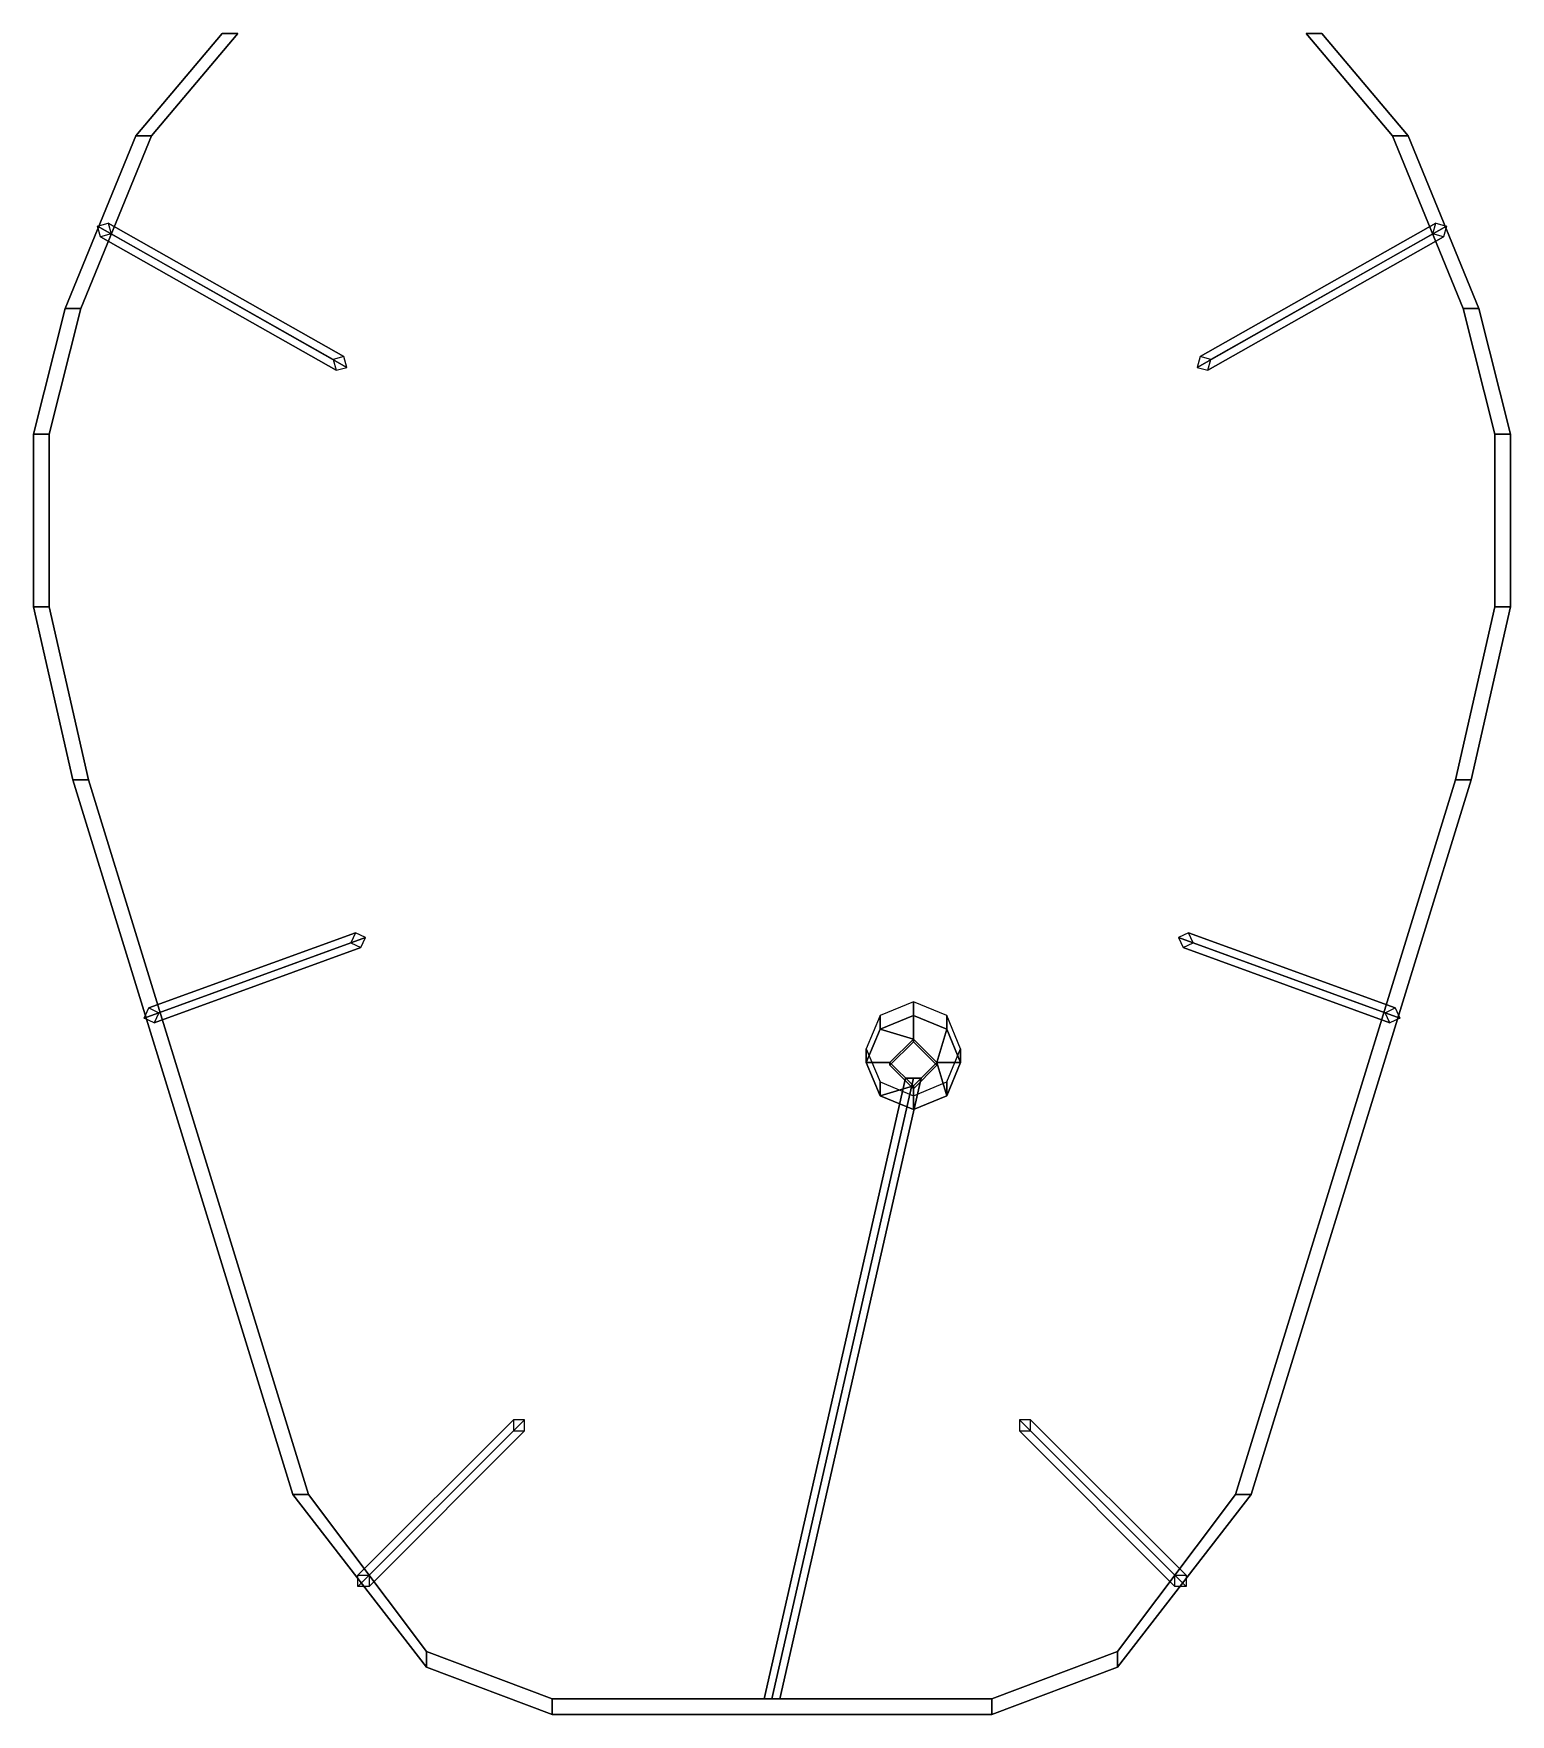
# Model space of a CAD drawing. Extents: x -0.94 to 0.94, y -1.45 to 0.69.
import ezdxf

# ---------------------------------------------------------------- set-up
doc = ezdxf.new("R2010")
doc.units = 0
doc.layers.add('OPTION3', color=3, linetype='CONTINUOUS')

msp = doc.modelspace()

# ---------------------------------------------------------------- linework, layer by layer
at = {"layer": 'OPTION3'}
for points in [[(-0.79, 0.56, 0.72), (-0.68, 0.69, 0.72), (-0.7, 0.69, 0.72), (-0.81, 0.56, 0.72)], [(-0.81, 0.56, 0.72), (-0.7, 0.69, 0.72), (-0.7, 0.69, 0.68), (-0.81, 0.56, 0.68)], [(-0.7, 0.69, 0.68), (-0.68, 0.69, 0.68), (-0.79, 0.56, 0.68), (-0.81, 0.56, 0.68)], [(-0.79, 0.56, 0.68), (-0.68, 0.69, 0.68), (-0.68, 0.69, 0.72), (-0.79, 0.56, 0.72)], [(-0.7, 0.69, 0.72), (-0.68, 0.69, 0.72), (-0.68, 0.69, 0.68), (-0.7, 0.69, 0.68)], [(0.7, 0.69, 0.68), (0.68, 0.69, 0.68), (0.68, 0.69, 0.72), (0.7, 0.69, 0.72)], [(0.7, 0.69, 0.72), (0.68, 0.69, 0.72), (0.79, 0.56, 0.72), (0.81, 0.56, 0.72)], [(0.79, 0.56, 0.72), (0.68, 0.69, 0.72), (0.68, 0.69, 0.68), (0.79, 0.56, 0.68)], [(0.79, 0.56, 0.68), (0.68, 0.69, 0.68), (0.7, 0.69, 0.68), (0.81, 0.56, 0.68)], [(0.81, 0.56, 0.68), (0.7, 0.69, 0.68), (0.7, 0.69, 0.72), (0.81, 0.56, 0.72)], [(-0.81, 0.56, 0.68), (-0.79, 0.56, 0.68), (-0.88, 0.34, 0.68), (-0.9, 0.34, 0.68)], [(-0.9, 0.34, 0.72), (-0.81, 0.56, 0.72), (-0.81, 0.56, 0.68), (-0.9, 0.34, 0.68)], [(-0.88, 0.34, 0.72), (-0.79, 0.56, 0.72), (-0.81, 0.56, 0.72), (-0.9, 0.34, 0.72)], [(-0.88, 0.34, 0.68), (-0.79, 0.56, 0.68), (-0.79, 0.56, 0.72), (-0.88, 0.34, 0.72)], [(0.81, 0.56, 0.72), (0.79, 0.56, 0.72), (0.88, 0.34, 0.72), (0.9, 0.34, 0.72)], [(0.88, 0.34, 0.72), (0.79, 0.56, 0.72), (0.79, 0.56, 0.68), (0.88, 0.34, 0.68)], [(0.88, 0.34, 0.68), (0.79, 0.56, 0.68), (0.81, 0.56, 0.68), (0.9, 0.34, 0.68)], [(0.9, 0.34, 0.68), (0.81, 0.56, 0.68), (0.81, 0.56, 0.72), (0.9, 0.34, 0.72)], [(-0.8587, 0.445, 0.68), (-0.845, 0.4487, 0.68), (-0.545, 0.2787, 0.32), (-0.5587, 0.275, 0.32)], [(-0.855, 0.4313, 0.68), (-0.8587, 0.445, 0.68), (-0.5587, 0.275, 0.32), (-0.555, 0.2613, 0.32)], [(-0.8413, 0.435, 0.68), (-0.855, 0.4313, 0.68), (-0.555, 0.2613, 0.32), (-0.5413, 0.265, 0.32)], [(-0.845, 0.4487, 0.68), (-0.8413, 0.435, 0.68), (-0.5413, 0.265, 0.32), (-0.545, 0.2787, 0.32)], [(0.8413, 0.435, 0.68), (0.845, 0.4487, 0.68), (0.545, 0.2787, 0.32), (0.5413, 0.265, 0.32)], [(0.855, 0.4313, 0.68), (0.8413, 0.435, 0.68), (0.5413, 0.265, 0.32), (0.555, 0.2613, 0.32)], [(0.845, 0.4487, 0.68), (0.8587, 0.445, 0.68), (0.5587, 0.275, 0.32), (0.545, 0.2787, 0.32)], [(0.8587, 0.445, 0.68), (0.855, 0.4313, 0.68), (0.555, 0.2613, 0.32), (0.5587, 0.275, 0.32)], [(-0.9, 0.34, 0.68), (-0.88, 0.34, 0.68), (-0.92, 0.18, 0.68), (-0.94, 0.18, 0.68)], [(-0.92, 0.18, 0.72), (-0.88, 0.34, 0.72), (-0.9, 0.34, 0.72), (-0.94, 0.18, 0.72)], [(-0.94, 0.18, 0.72), (-0.9, 0.34, 0.72), (-0.9, 0.34, 0.68), (-0.94, 0.18, 0.68)], [(-0.92, 0.18, 0.68), (-0.88, 0.34, 0.68), (-0.88, 0.34, 0.72), (-0.92, 0.18, 0.72)], [(0.9, 0.34, 0.72), (0.88, 0.34, 0.72), (0.92, 0.18, 0.72), (0.94, 0.18, 0.72)], [(0.92, 0.18, 0.72), (0.88, 0.34, 0.72), (0.88, 0.34, 0.68), (0.92, 0.18, 0.68)], [(0.92, 0.18, 0.68), (0.88, 0.34, 0.68), (0.9, 0.34, 0.68), (0.94, 0.18, 0.68)], [(0.94, 0.18, 0.68), (0.9, 0.34, 0.68), (0.9, 0.34, 0.72), (0.94, 0.18, 0.72)], [(-0.94, 0.18, 0.68), (-0.92, 0.18, 0.68), (-0.92, -0.04, 0.68), (-0.94, -0.04, 0.68)], [(-0.92, -0.04, 0.72), (-0.92, 0.18, 0.72), (-0.94, 0.18, 0.72), (-0.94, -0.04, 0.72)], [(-0.94, -0.04, 0.72), (-0.94, 0.18, 0.72), (-0.94, 0.18, 0.68), (-0.94, -0.04, 0.68)], [(-0.92, -0.04, 0.68), (-0.92, 0.18, 0.68), (-0.92, 0.18, 0.72), (-0.92, -0.04, 0.72)], [(0.94, 0.18, 0.72), (0.92, 0.18, 0.72), (0.92, -0.04, 0.72), (0.94, -0.04, 0.72)], [(0.92, -0.04, 0.72), (0.92, 0.18, 0.72), (0.92, 0.18, 0.68), (0.92, -0.04, 0.68)], [(0.92, -0.04, 0.68), (0.92, 0.18, 0.68), (0.94, 0.18, 0.68), (0.94, -0.04, 0.68)], [(0.94, -0.04, 0.68), (0.94, 0.18, 0.68), (0.94, 0.18, 0.72), (0.94, -0.04, 0.72)], [(-0.87, -0.26, 0.72), (-0.92, -0.04, 0.72), (-0.94, -0.04, 0.72), (-0.89, -0.26, 0.72)], [(-0.89, -0.26, 0.72), (-0.94, -0.04, 0.72), (-0.94, -0.04, 0.68), (-0.89, -0.26, 0.68)], [(-0.94, -0.04, 0.68), (-0.92, -0.04, 0.68), (-0.87, -0.26, 0.68), (-0.89, -0.26, 0.68)], [(-0.87, -0.26, 0.68), (-0.92, -0.04, 0.68), (-0.92, -0.04, 0.72), (-0.87, -0.26, 0.72)], [(0.87, -0.26, 0.72), (0.92, -0.04, 0.72), (0.92, -0.04, 0.68), (0.87, -0.26, 0.68)], [(0.94, -0.04, 0.72), (0.92, -0.04, 0.72), (0.87, -0.26, 0.72), (0.89, -0.26, 0.72)], [(0.87, -0.26, 0.68), (0.92, -0.04, 0.68), (0.94, -0.04, 0.68), (0.89, -0.26, 0.68)], [(0.89, -0.26, 0.68), (0.94, -0.04, 0.68), (0.94, -0.04, 0.72), (0.89, -0.26, 0.72)], [(-0.89, -0.26, 0.68), (-0.87, -0.26, 0.68), (-0.59, -1.17, 0.68), (-0.61, -1.17, 0.68)], [(-0.59, -1.17, 0.72), (-0.87, -0.26, 0.72), (-0.89, -0.26, 0.72), (-0.61, -1.17, 0.72)], [(-0.61, -1.17, 0.72), (-0.89, -0.26, 0.72), (-0.89, -0.26, 0.68), (-0.61, -1.17, 0.68)], [(-0.59, -1.17, 0.68), (-0.87, -0.26, 0.68), (-0.87, -0.26, 0.72), (-0.59, -1.17, 0.72)], [(0.59, -1.17, 0.72), (0.87, -0.26, 0.72), (0.87, -0.26, 0.68), (0.59, -1.17, 0.68)], [(0.89, -0.26, 0.72), (0.87, -0.26, 0.72), (0.59, -1.17, 0.72), (0.61, -1.17, 0.72)], [(0.59, -1.17, 0.68), (0.87, -0.26, 0.68), (0.89, -0.26, 0.68), (0.61, -1.17, 0.68)], [(0.61, -1.17, 0.68), (0.89, -0.26, 0.68), (0.89, -0.26, 0.72), (0.61, -1.17, 0.72)], [(-0.7994, -0.5634, 0.68), (-0.7934, -0.5506, 0.68), (-0.5303, -0.4548, 0.32), (-0.5363, -0.4677, 0.32)], [(-0.7866, -0.5694, 0.68), (-0.7994, -0.5634, 0.68), (-0.5363, -0.4677, 0.32), (-0.5235, -0.4736, 0.32)], [(-0.7934, -0.5506, 0.68), (-0.7806, -0.5566, 0.68), (-0.5175, -0.4608, 0.32), (-0.5303, -0.4548, 0.32)], [(-0.7806, -0.5566, 0.68), (-0.7866, -0.5694, 0.68), (-0.5235, -0.4736, 0.32), (-0.5175, -0.4608, 0.32)], [(0.7806, -0.5566, 0.68), (0.7934, -0.5506, 0.68), (0.5303, -0.4548, 0.32), (0.5175, -0.4608, 0.32)], [(0.7866, -0.5694, 0.68), (0.7806, -0.5566, 0.68), (0.5175, -0.4608, 0.32), (0.5235, -0.4736, 0.32)], [(0.7994, -0.5634, 0.68), (0.7866, -0.5694, 0.68), (0.5235, -0.4736, 0.32), (0.5363, -0.4677, 0.32)], [(0.7934, -0.5506, 0.68), (0.7994, -0.5634, 0.68), (0.5363, -0.4677, 0.32), (0.5303, -0.4548, 0.32)], [(0.18, -0.5428, 0.576), (0.1376, -0.5603, 0.5745), (0.1376, -0.5777, 0.7737), (0.18, -0.5602, 0.7752)], [(0.2224, -0.5603, 0.5745), (0.18, -0.5428, 0.576), (0.18, -0.5602, 0.7752), (0.2224, -0.5777, 0.7737)], [(0.1376, -0.5603, 0.5745), (0.12, -0.6026, 0.5708), (0.12, -0.62, 0.77), (0.1376, -0.5777, 0.7737)], [(0.1376, -0.5777, 0.7737), (0.12, -0.62, 0.77), (0.15, -0.62, 0.77), (0.18, -0.5901, 0.7726)], [(0.18, -0.5602, 0.7752), (0.1376, -0.5777, 0.7737), (0.18, -0.5901, 0.7726), (0.18, -0.5602, 0.7752)], [(0.18, -0.5602, 0.7752), (0.18, -0.5901, 0.7726), (0.21, -0.62, 0.77), (0.2224, -0.5777, 0.7737)], [(0.24, -0.62, 0.77), (0.2224, -0.5777, 0.7737), (0.21, -0.62, 0.77), (0.24, -0.62, 0.77)], [(0.24, -0.6026, 0.5708), (0.2224, -0.5603, 0.5745), (0.2224, -0.5777, 0.7737), (0.24, -0.62, 0.77)], [(0.18, -0.5901, 0.7726), (0.15, -0.62, 0.77), (0.15, -0.6235, 0.8098), (0.18, -0.5936, 0.8125)], [(0.15, -0.6235, 0.8098), (0.18, -0.6534, 0.8072), (0.21, -0.6235, 0.8098), (0.18, -0.5936, 0.8125)], [(0.21, -0.62, 0.77), (0.18, -0.5901, 0.7726), (0.18, -0.5936, 0.8125), (0.21, -0.6235, 0.8098)], [(0.12, -0.6026, 0.5708), (0.1376, -0.6448, 0.5671), (0.1376, -0.6623, 0.7663), (0.12, -0.62, 0.77)], [(0.12, -0.62, 0.77), (0.1376, -0.6623, 0.7663), (0.18, -0.6499, 0.7674), (0.15, -0.62, 0.77)], [(0.15, -0.62, 0.77), (0.18, -0.6499, 0.7674), (0.18, -0.6534, 0.8072), (0.15, -0.6235, 0.8098)], [(0.18, -0.6499, 0.7674), (0.21, -0.62, 0.77), (0.21, -0.6235, 0.8098), (0.18, -0.6534, 0.8072)], [(0.21, -0.62, 0.77), (0.18, -0.6499, 0.7674), (0.18, -0.6798, 0.7648), (0.2224, -0.6623, 0.7663)], [(0.24, -0.62, 0.77), (0.21, -0.62, 0.77), (0.2224, -0.6623, 0.7663), (0.24, -0.62, 0.77)], [(0.2224, -0.6448, 0.5671), (0.24, -0.6026, 0.5708), (0.24, -0.62, 0.77), (0.2224, -0.6623, 0.7663)], [(0.18, -0.64, 0.8), (0.17, -0.64, 0.79), (-0.01, -1.43, 0.7), (0, -1.43, 0.71)], [(0.17, -0.64, 0.79), (0.18, -0.64, 0.78), (0, -1.43, 0.69), (-0.01, -1.43, 0.7)], [(0.19, -0.64, 0.79), (0.18, -0.64, 0.8), (0, -1.43, 0.71), (0.01, -1.43, 0.7)], [(0.18, -0.64, 0.78), (0.19, -0.64, 0.79), (0.01, -1.43, 0.7), (0, -1.43, 0.69)], [(0.1376, -0.6448, 0.5671), (0.18, -0.6623, 0.5655), (0.18, -0.6798, 0.7648), (0.1376, -0.6623, 0.7663)], [(0.18, -0.6499, 0.7674), (0.1376, -0.6623, 0.7663), (0.18, -0.6798, 0.7648), (0.18, -0.6499, 0.7674)], [(0.18, -0.6623, 0.5655), (0.2224, -0.6448, 0.5671), (0.2224, -0.6623, 0.7663), (0.18, -0.6798, 0.7648)], [(-0.5271, -1.2871, 0.68), (-0.5271, -1.2729, 0.68), (-0.3291, -1.0749, 0.32), (-0.3291, -1.0891, 0.32)], [(-0.5271, -1.2729, 0.68), (-0.5129, -1.2729, 0.68), (-0.3149, -1.0749, 0.32), (-0.3291, -1.0749, 0.32)], [(-0.5129, -1.2871, 0.68), (-0.5271, -1.2871, 0.68), (-0.3291, -1.0891, 0.32), (-0.3149, -1.0891, 0.32)], [(-0.5129, -1.2729, 0.68), (-0.5129, -1.2871, 0.68), (-0.3149, -1.0891, 0.32), (-0.3149, -1.0749, 0.32)], [(0.5129, -1.2871, 0.68), (0.5129, -1.2729, 0.68), (0.3149, -1.0749, 0.32), (0.3149, -1.0891, 0.32)], [(0.5129, -1.2729, 0.68), (0.5271, -1.2729, 0.68), (0.3291, -1.0749, 0.32), (0.3149, -1.0749, 0.32)], [(0.5271, -1.2871, 0.68), (0.5129, -1.2871, 0.68), (0.3149, -1.0891, 0.32), (0.3291, -1.0891, 0.32)], [(0.5271, -1.2729, 0.68), (0.5271, -1.2871, 0.68), (0.3291, -1.0891, 0.32), (0.3291, -1.0749, 0.32)], [(-0.61, -1.17, 0.68), (-0.59, -1.17, 0.68), (-0.44, -1.37, 0.68), (-0.44, -1.39, 0.68)], [(-0.44, -1.37, 0.72), (-0.59, -1.17, 0.72), (-0.61, -1.17, 0.72), (-0.44, -1.39, 0.72)], [(-0.44, -1.39, 0.72), (-0.61, -1.17, 0.72), (-0.61, -1.17, 0.68), (-0.44, -1.39, 0.68)], [(-0.44, -1.37, 0.68), (-0.59, -1.17, 0.68), (-0.59, -1.17, 0.72), (-0.44, -1.37, 0.72)], [(0.44, -1.37, 0.72), (0.59, -1.17, 0.72), (0.59, -1.17, 0.68), (0.44, -1.37, 0.68)], [(0.61, -1.17, 0.72), (0.59, -1.17, 0.72), (0.44, -1.37, 0.72), (0.44, -1.39, 0.72)], [(0.44, -1.39, 0.68), (0.61, -1.17, 0.68), (0.61, -1.17, 0.72), (0.44, -1.39, 0.72)], [(0.44, -1.37, 0.68), (0.59, -1.17, 0.68), (0.61, -1.17, 0.68), (0.44, -1.39, 0.68)], [(-0.44, -1.39, 0.72), (-0.28, -1.45, 0.72), (-0.28, -1.43, 0.72), (-0.44, -1.37, 0.72)], [(-0.44, -1.37, 0.72), (-0.28, -1.43, 0.72), (-0.28, -1.43, 0.68), (-0.44, -1.37, 0.68)], [(-0.28, -1.43, 0.68), (-0.28, -1.45, 0.68), (-0.44, -1.39, 0.68), (-0.44, -1.37, 0.68)], [(-0.44, -1.39, 0.68), (-0.28, -1.45, 0.68), (-0.28, -1.45, 0.72), (-0.44, -1.39, 0.72)], [(0.44, -1.37, 0.68), (0.28, -1.43, 0.68), (0.28, -1.43, 0.72), (0.44, -1.37, 0.72)], [(0.28, -1.43, 0.72), (0.28, -1.45, 0.72), (0.44, -1.39, 0.72), (0.44, -1.37, 0.72)], [(0.44, -1.39, 0.68), (0.28, -1.45, 0.68), (0.28, -1.43, 0.68), (0.44, -1.37, 0.68)], [(0.44, -1.39, 0.72), (0.28, -1.45, 0.72), (0.28, -1.45, 0.68), (0.44, -1.39, 0.68)], [(0.28, -1.43, 0.68), (0.28, -1.45, 0.68), (-0.28, -1.45, 0.68), (-0.28, -1.43, 0.68)], [(-0.28, -1.45, 0.72), (0.28, -1.45, 0.72), (0.28, -1.43, 0.72), (-0.28, -1.43, 0.72)], [(-0.28, -1.43, 0.72), (0.28, -1.43, 0.72), (0.28, -1.43, 0.68), (-0.28, -1.43, 0.68)], [(-0.28, -1.45, 0.68), (0.28, -1.45, 0.68), (0.28, -1.45, 0.72), (-0.28, -1.45, 0.72)]]:
    msp.add_3dface(points, dxfattribs=at)

doc.saveas('drawing.dxf')
